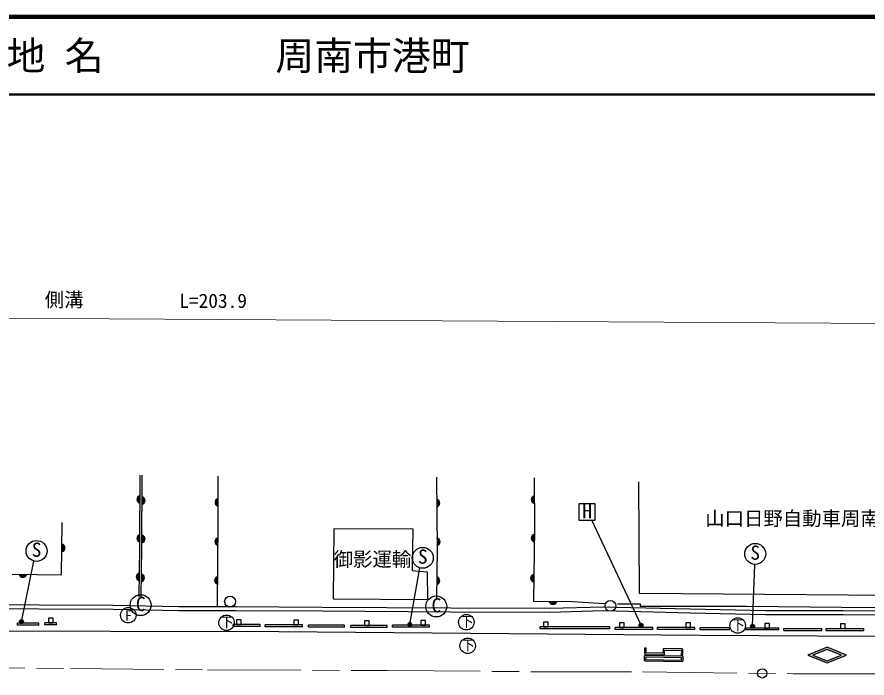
# Model space of a CAD drawing. Units: millimetres at full size, sheet at 1:1000; details may follow other scales. Extents: x 40000 to 680000, y 20000 to 380000.
# Drawn here: x 371724 to 481257, y 294761 to 380000 of the extents above; entities that cross this region are included whole.
import ezdxf
from ezdxf.enums import TextEntityAlignment as Align

# ---------------------------------------------------------------- set-up
doc = ezdxf.new("R2010")
doc.units = ezdxf.units.MM
doc.header["$LTSCALE"] = 1000
doc.linetypes.add('CHAIN', pattern=[18.5, 12, -1.5, 3.5, -1.5])
for name, color, linetype, lineweight in [('M-BGD', 7, 'Continuous', 25), ('M-BGD-EXST', 7, 'Continuous', 25), ('M-BMK', 2, 'CHAIN', 13), ('M-BMK-HTXT', 7, 'Continuous', 13), ('M-BMK-SRVR', 3, 'Continuous', 25), ('M-STR-HTXT', 7, 'Continuous', 13), ('M-STR-STRC', 7, 'Continuous', 25), ('M-TTL', 2, 'Continuous', 140), ('M-TTL-LINE', 7, 'Continuous', 50)]:
    doc.layers.add(name, color=color, linetype=linetype, lineweight=lineweight)
doc.layers.add('M-TTL-TXT', color=7, linetype='Continuous')
doc.styles.add('ＭＳ ゴシック', font='')
doc.styles.get('ＭＳ ゴシック').set_extended_font_data('MS Gothic')

msp = doc.modelspace()

# ---------------------------------------------------------------- hatches: boundary and pattern name
at = {"layer": 'M-BGD'}
for points in [[(387581, 318292, 0.82183), (387580, 317301)], [(387829, 317142, 0.82183), (387831, 318132)], [(397648, 317908, 0.82183), (397655, 316917)], [(425800, 316813, 0.82183), (425791, 317804)], [(438386, 318264, 0.82183), (438391, 317273)], [(438398, 313291, 0.82183), (438383, 312300)], [(387572, 313263, 0.82183), (387571, 312272)], [(387821, 312204, 0.82183), (387822, 313194)], [(397647, 312850, 0.82183), (397638, 311859)], [(425848, 311836, 0.82183), (425838, 312827)], [(377490, 311044, 0.82183), (377503, 312035)], [(371997, 308144, 0.82183), (372987, 308129)], [(387512, 308279, 0.82183), (387495, 307288)], [(387743, 307180, 0.82183), (387760, 308171)], [(397602, 307844, 0.82183), (397593, 306853)], [(425798, 306810, 0.82183), (425810, 307800)], [(438319, 308128, 0.82183), (438303, 307137)], [(440294, 304651, 0.82183), (441285, 304636)]]:
    msp.add_hatch(color=256, dxfattribs=at).paths.add_polyline_path(points)
at = {"layer": 'M-BGD-EXST'}
for points in [[(372554, 302023, 1), (372054, 302023, 1)], [(422590, 301671, 1), (422090, 301671, 1)], [(452386, 301565, 1), (451886, 301565, 1)], [(466765, 301446, 1), (466265, 301446, 1)]]:
    msp.add_hatch(color=256, dxfattribs=at).paths.add_polyline_path(points)
at = {"layer": 'M-STR-STRC'}
msp.add_hatch(color=256, dxfattribs=at).paths.add_polyline_path([(454969, 298461), (455071, 298559), (457439, 298515), (457537, 298413), (457524, 297719), (457324, 297723), (457335, 298317), (455167, 298358), (455158, 297863), (455056, 297765), (452688, 297809), (452590, 297911), (452603, 298605), (452802, 298602), (452791, 298007), (454960, 297967)])
h = msp.add_hatch(color=256, dxfattribs=at)
h.paths.add_polyline_path([(476121, 296717), (478621, 297717), (476121, 298717), (473621, 297717)])
h.paths.add_polyline_path([(474295, 297717), (476121, 298448), (477948, 297717), (476121, 296986)], flags=16)
h = msp.add_hatch(color=256, dxfattribs=at)
h.paths.add_polyline_path([(452671, 296915), (452573, 297017), (452584, 297611), (452686, 297709), (457422, 297621), (457520, 297519), (457509, 296924), (457408, 296826)])
h.paths.add_polyline_path([(452782, 297507), (457319, 297423), (457311, 297028), (452775, 297113)], flags=16)

# ---------------------------------------------------------------- linework, layer by layer
at = {"layer": 'M-BGD'}
for p, q in [((449085, 304327), (452031, 304320)), ((374518, 301820), (371799, 301820)), ((371799, 301570), (371799, 301820)), ((374518, 301570), (371799, 301570)), ((374518, 301570), (374518, 301820)), ((376798, 301874), (375321, 301874)), ((375321, 301624), (375321, 301874)), ((376798, 301624), (375321, 301624)), ((376798, 301624), (376798, 301874)), ((403069, 301649), (399569, 301649)), ((399569, 301399), (399569, 301649)), ((403069, 301399), (399569, 301399)), ((403069, 301399), (403069, 301649)), ((408528, 301617), (403695, 301617)), ((403695, 301367), (403695, 301617)), ((408528, 301367), (403695, 301367)), ((408528, 301367), (408528, 301617)), ((413934, 301572), (409268, 301572)), ((409268, 301322), (409268, 301572)), ((413934, 301322), (409268, 301322)), ((413934, 301322), (413934, 301572)), ((419423, 301521), (414727, 301521)), ((414727, 301271), (414727, 301521)), ((419423, 301271), (414727, 301271)), ((419423, 301271), (419423, 301521)), ((424900, 301566), (420115, 301566)), ((420115, 301316), (420115, 301566)), ((424900, 301316), (420115, 301316)), ((424900, 301316), (424900, 301566)), ((448110, 301366), (439133, 301366)), ((439133, 301116), (439133, 301366)), ((448110, 301116), (448110, 301366)), ((453660, 301279), (448786, 301279)), ((448786, 301029), (448786, 301279)), ((453660, 301029), (453660, 301279)), ((459071, 301261), (454273, 301261)), ((454273, 301011), (454273, 301261)), ((459071, 301011), (459071, 301261)), ((463530, 301218), (459772, 301218)), ((459772, 300968), (459772, 301218)), ((463530, 300968), (463530, 301218)), ((448110, 301116), (439133, 301116)), ((453660, 301029), (448786, 301029)), ((459071, 301011), (454273, 301011)), ((463530, 300968), (459772, 300968)), ((469908, 301209), (465592, 301209)), ((465592, 300959), (465592, 301209)), ((469908, 300959), (465592, 300959)), ((469908, 300959), (469908, 301209)), ((470523, 301157), (475432, 301157)), ((470523, 300907), (470523, 301157)), ((470523, 300907), (475432, 300907)), ((475432, 300907), (475432, 301157)), ((475998, 301147), (480855, 301147)), ((475998, 300897), (475998, 301147)), ((475998, 300897), (480855, 300897)), ((480855, 300897), (480855, 301147))]:
    msp.add_line(p, q, dxfattribs=at)
for points in [[(387459, 305225), (387569, 311585), (387586, 320927)], [(387709, 305220), (387819, 311582), (387836, 320926)], [(397567, 303930), (397666, 315043), (397630, 320773)], [(425764, 320644), (425852, 311391), (425777, 304972)], [(438372, 320559), (438410, 314071), (438265, 304682), (443320, 304606), (447434, 304373)], [(451815, 320071), (451916, 305700), (495058, 305352), (494950, 320441)], [(371105, 308158), (377453, 308060), (377538, 314820)], [(509025, 302820), (478194, 302905), (468195, 302927), (458468, 303137), (448933, 303371), (447336, 303417), (440334, 303219), (427639, 303251), (411101, 303365), (399897, 303423), (392560, 303443), (384127, 303598), (374575, 303656), (362052, 303773), (351781, 303806), (341705, 303828), (322719, 304010), (277312, 304117), (254216, 304363), (233010, 304855), (227437, 306041)], [(509026, 303320), (478195, 303405), (468201, 303427), (458479, 303637), (448946, 303871), (447336, 303917), (440328, 303719), (427641, 303751), (411104, 303865), (399899, 303923), (392565, 303943), (384134, 304098), (374579, 304156), (362055, 304273), (351782, 304306), (341708, 304328), (322722, 304510), (277316, 304617), (254225, 304863), (233068, 305354), (227920, 306450)], [(452031, 304320), (452031, 304033), (453055, 304045), (456356, 304033), (465735, 304020), (477981, 303883), (492435, 303852), (494142, 303863), (494808, 304603), (494926, 305181), (494933, 305353)]]:
    msp.add_lwpolyline(points, dxfattribs=at)
for points in [[(412592, 314049), (422740, 313996), (422661, 308608), (424580, 308451), (424607, 304824), (412513, 304929)], [(375780, 301874), (376380, 301874), (376380, 302474), (375780, 302474)], [(399992, 301649), (400592, 301649), (400592, 302249), (399992, 302249)], [(407384, 301617), (407984, 301617), (407984, 302217), (407384, 302217)], [(416516, 301521), (417116, 301521), (417116, 302121), (416516, 302121)], [(423750, 301566), (424350, 301566), (424350, 302166), (423750, 302166)], [(439582, 301366), (440182, 301366), (440182, 301966), (439582, 301966)], [(449375, 301279), (449975, 301279), (449975, 301879), (449375, 301879)], [(457925, 301261), (458525, 301261), (458525, 301861), (457925, 301861)], [(468075, 301209), (468675, 301209), (468675, 301809), (468075, 301809)], [(477823, 301147), (478423, 301147), (478423, 301747), (477823, 301747)]]:
    msp.add_lwpolyline(points, close=True, dxfattribs=at)
for centre in [(399179, 304607), (448195, 304066)]:
    msp.add_circle(centre, 700, dxfattribs=at)
for centre, start, end in [((387678, 317797), 101.06893, 258.72713), ((387732, 317637), 281.06893, 78.72713), ((397749, 317413), 101.53169, 259.18988), ((425698, 317307), 281.71715, 79.37534), ((438486, 317769), 101.50678, 259.16497), ((438488, 312794), 100.28732, 257.94551), ((387669, 312767), 101.06893, 258.72713), ((387724, 312699), 281.06893, 78.72713), ((397740, 312353), 100.65621, 258.31441), ((425745, 312331), 281.71715, 79.37534), ((377399, 311541), 280.44534, 78.10354), ((372494, 308234), 190.28384, 347.94203), ((387601, 307782), 100.17619, 257.83438), ((387654, 307677), 280.17619, 77.83438), ((397695, 307347), 100.65621, 258.31441), ((425706, 307306), 280.50349, 78.16168), ((438409, 307631), 100.28732, 257.94551), ((440791, 304742), 190.30481, 347.963)]:
    msp.add_arc(centre, 505, start, end, dxfattribs=at)
at = {"layer": 'M-BGD-EXST'}
for p, q in [((446224, 317229), (444124, 317229)), ((444124, 317229), (444124, 315129)), ((446224, 315129), (446224, 317229)), ((444124, 315129), (446224, 315129)), ((452136, 301565), (445787, 315129)), ((372304, 302023), (373905, 309839)), ((422340, 301671), (423651, 308954)), ((466515, 301446), (466807, 309419))]:
    msp.add_line(p, q, dxfattribs=at)
for centre, radius in [((374243, 311146), 1350), ((424010, 310256), 1350), ((466852, 310768), 1350), ((387655, 304158), 1350), ((425754, 303989), 1350), ((386065, 302860), 1000), ((398729, 301885), 1000), ((429628, 301955), 1000), ((464593, 301530), 1000), ((372304, 302023), 250), ((422340, 301671), 250), ((452136, 301565), 250), ((466515, 301446), 250), ((429805, 298916), 1000)]:
    msp.add_circle(centre, radius, dxfattribs=at)
at = {"layer": 'M-BMK'}
msp.add_lwpolyline([(360745, 296147), (378640, 295972), (396279, 295827), (419421, 295721), (438889, 295563), (452475, 295543), (471767, 295313), (479228, 295300), (488456, 295292), (497283, 295310), (505985, 295217), (520248, 295075), (537916, 295027), (545921, 294950), (559045, 294799), (567850, 294848)], dxfattribs=at)
at = {"layer": 'M-BMK-SRVR'}
msp.add_circle((467763, 295361), 600, dxfattribs=at)
at = {"layer": 'M-STR-HTXT'}
msp.add_line((219662, 342098), (509099, 340321), dxfattribs=at)
at = {"layer": 'M-STR-STRC'}
for p, q in [((452603, 298605), (452590, 297911)), ((452802, 298602), (452603, 298605)), ((452791, 298007), (452802, 298602)), ((454960, 297967), (452791, 298007)), ((454969, 298461), (454960, 297967)), ((454969, 298461), (455071, 298559)), ((457439, 298515), (455071, 298559)), ((455158, 297863), (455167, 298358)), ((455167, 298358), (457335, 298317)), ((457335, 298317), (457324, 297723)), ((457537, 298413), (457439, 298515)), ((457524, 297719), (457537, 298413)), ((452573, 297017), (452584, 297611)), ((452573, 297017), (452671, 296915)), ((452584, 297611), (452686, 297709)), ((452590, 297911), (452688, 297809)), ((457408, 296826), (452671, 296915)), ((452686, 297709), (457422, 297621)), ((452688, 297809), (455056, 297765)), ((452775, 297113), (452782, 297507)), ((457311, 297028), (452775, 297113)), ((452782, 297507), (457319, 297423)), ((455158, 297863), (455056, 297765)), ((457319, 297423), (457311, 297028)), ((457324, 297723), (457524, 297719)), ((457509, 296924), (457408, 296826)), ((457520, 297519), (457422, 297621)), ((457520, 297519), (457509, 296924))]:
    msp.add_line(p, q, dxfattribs=at)
msp.add_lwpolyline([(270086, 301616), (322905, 301100), (362072, 300864), (405458, 300752), (459781, 300284), (497492, 300082), (523532, 300073)], dxfattribs=at)
for points in [[(476121, 298717), (473621, 297717), (476121, 296717), (478621, 297717)], [(476121, 298448), (474295, 297717), (476121, 296986), (477948, 297717)]]:
    msp.add_lwpolyline(points, close=True, dxfattribs=at)
at = {"layer": 'M-TTL'}
msp.add_line((680000, 380000), (40000, 380000), dxfattribs=at)
at = {"layer": 'M-TTL-LINE'}
msp.add_line((40000, 370000), (680000, 370000), dxfattribs=at)

# ---------------------------------------------------------------- texts
at = {"layer": 'M-BGD-EXST', "style": 'ＭＳ ゴシック'}
for s, height, p in [('H', 1833, (444577, 314820)), ('下', 1320, (397876, 300897)), ('下', 1320, (428776, 300968)), ('下', 1320, (463741, 300543)), ('下', 1320, (428952, 297929))]:
    msp.add_text(s, height=height, dxfattribs=at).set_placement(p, align=Align.BOTTOM_LEFT)
for s, p in [('S', (373588, 309854)), ('S', (423355, 308963)), ('S', (466197, 309476)), ('C', (387000, 302865)), ('C', (425099, 302697))]:
    msp.add_text(s, height=1833, rotation=358.508, dxfattribs=at).set_placement(p, align=Align.BOTTOM_LEFT)
msp.add_text('F', height=1320, dxfattribs=at).set_placement((386075, 302832), align=Align.MIDDLE_CENTER)
at = {"layer": 'M-BMK-HTXT', "style": 'ＭＳ ゴシック'}
for s, p in [('山口日野自動車周南支店', (460400, 313869)), ('御影運輸', (412527, 308613))]:
    msp.add_text(s, height=1833, dxfattribs=at).set_placement(p, align=Align.BOTTOM_LEFT)
at = {"layer": 'M-STR-HTXT', "style": 'ＭＳ ゴシック'}
for s, p in [('側溝', (375299, 342081)), ('L=203.9', (392633, 341939))]:
    msp.add_text(s, height=1833, dxfattribs=at).set_placement(p, align=Align.BOTTOM_LEFT)
at = {"layer": 'M-TTL-TXT', "style": 'ＭＳ ゴシック'}
for s, p in [('地 名', (370380, 375000)), ('周南市港町', (405024, 375000))]:
    msp.add_text(s, height=3666, dxfattribs=at).set_placement(p, align=Align.MIDDLE_LEFT)

doc.saveas('drawing.dxf')
